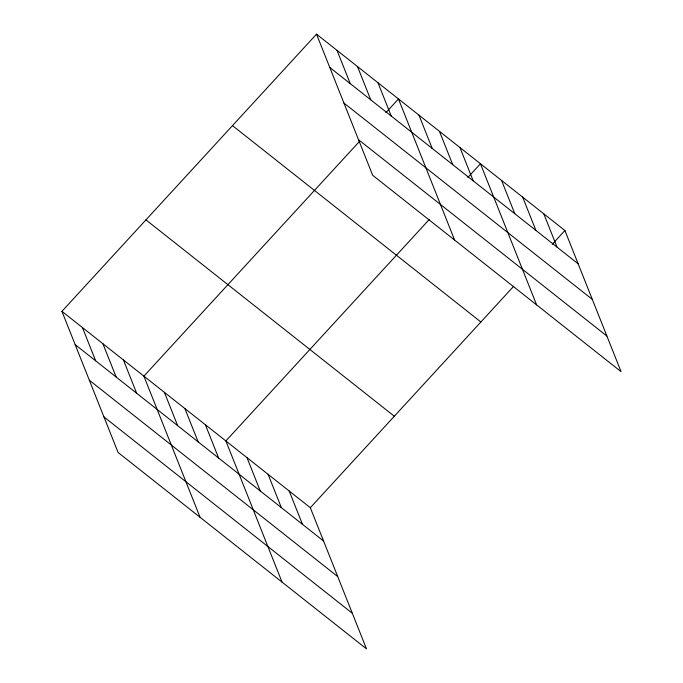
<?xml version="1.0" encoding="UTF-8"?>
<svg xmlns="http://www.w3.org/2000/svg" width="683" height="683" viewBox="0 0 683 683"><rect width="100%" height="100%" fill="white"/><g stroke="black" fill="none" stroke-linecap="round" stroke-linejoin="round"><path stroke-width="1.02" d="M61.931 311.346L310.321 507.708L366.481 648.85L118.099 452.488L61.931 311.346L316.519 34.15L564.901 230.512L621.069 371.654L372.679 175.292L316.519 34.15M359.275 141.637L143.9 376.145L200.068 517.287M385.878 112.669L398.479 98.95L454.647 240.092M429.342 219.397L225.868 440.945L282.036 582.087M467.846 177.469L480.448 163.749L536.616 304.891M310.321 507.708L513.795 286.16M552.299 244.232L564.901 230.512M329.761 67.446L578.151 263.809M343.925 103.031L592.315 299.393M358.515 139.699L606.905 336.062M232.502 125.629L480.892 321.992M145.949 219.875L394.33 416.237M75.181 344.642L323.571 541.004M89.345 380.235L337.735 576.597M103.936 416.903L352.326 613.266M543.788 213.822L557.038 247.118M522.674 197.131L535.924 230.427M501.561 180.44L514.811 213.736M459.958 147.554L473.208 180.841M439.468 131.349L452.718 164.646M418.978 115.154L432.219 148.442M377.989 82.754L391.239 116.042M357.499 66.55L370.749 99.846M337.009 50.354L350.259 83.642M289.208 491.017L302.458 524.313M268.095 474.326L281.345 507.623M246.981 457.636L260.232 490.932M205.378 424.749L218.628 458.045M184.888 408.545L198.138 441.841M164.39 392.349L177.64 425.646M123.41 359.95L136.66 393.246M102.92 343.745L116.17 377.042M82.43 327.55L95.68 360.846"/></g></svg>
